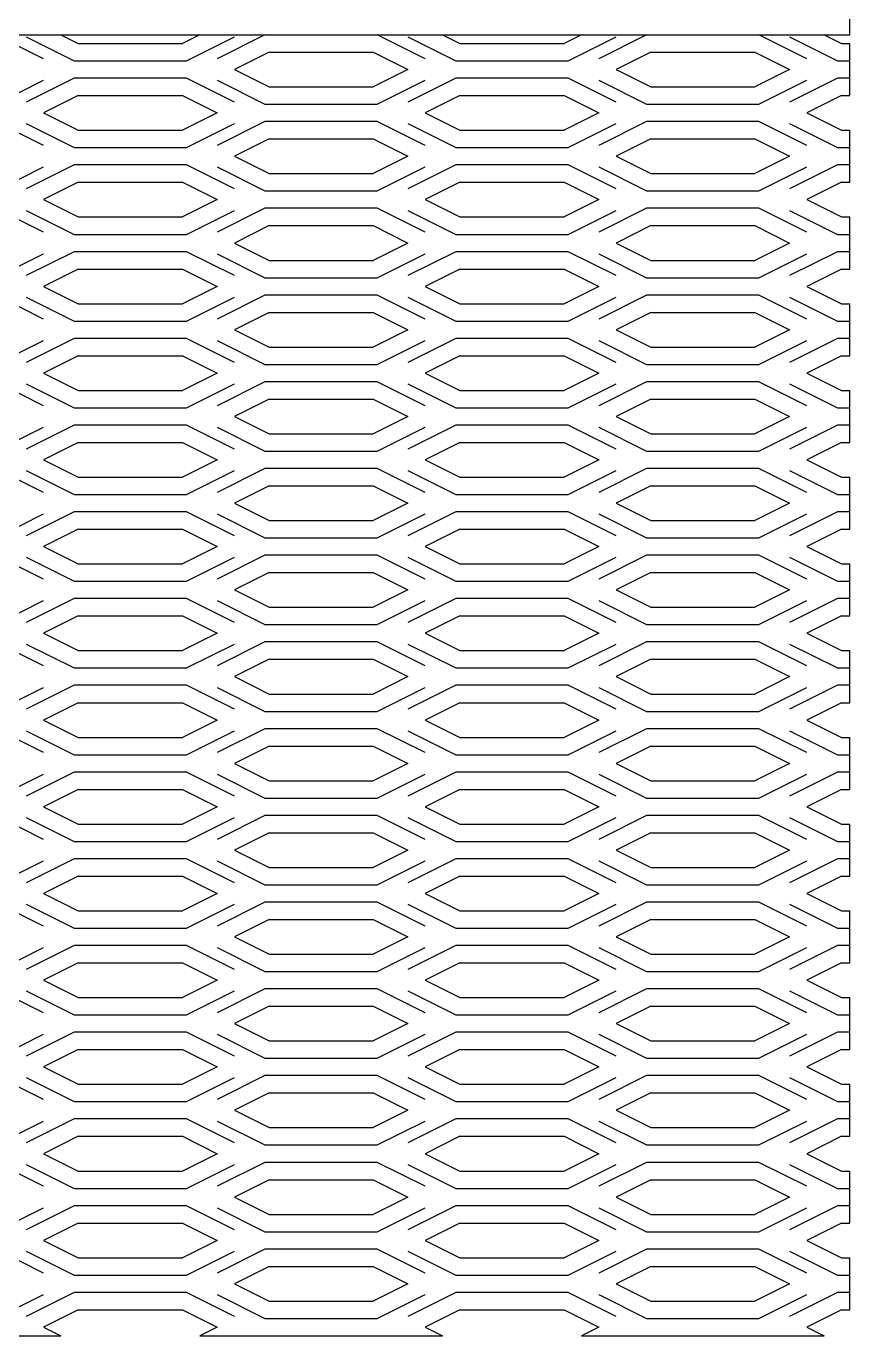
# Model space of a CAD drawing. Extents: x -52 to 52, y -59 to 59.
# Drawn here: x 5 to 52.5, y -59 to 16.5 of the extents above; entities that cross this region are included whole.
import ezdxf

# ---------------------------------------------------------------- set-up
doc = ezdxf.new("R2010")
doc.units = 0
doc.layers.get('0').update_dxf_attribs({"linetype": 'CONTINUOUS'})

msp = doc.modelspace()

# ---------------------------------------------------------------- linework, layer by layer
for p, q in [((52.473, 16.011), (52.473, 17.011)), ((6, 14.629), (3.236, 16.011)), ((3.236, 16.011), (7, 16.011)), ((5, 15.893), (7.764, 14.511)), ((7, 16.011), (8, 15.511)), ((7, 16.011), (15, 16.011)), ((15, 16.011), (14, 15.511)), ((14.236, 14.511), (17, 15.893)), ((15, 16.011), (18.764, 16.011)), ((18.764, 16.011), (16, 14.629)), ((18.764, 16.011), (25.236, 16.011)), ((28, 14.629), (25.236, 16.011)), ((25.236, 16.011), (29, 16.011)), ((27, 15.893), (29.764, 14.511)), ((29, 16.011), (30, 15.511)), ((29, 16.011), (37, 16.011)), ((37, 16.011), (36, 15.511)), ((36.236, 14.511), (39, 15.893)), ((37, 16.011), (40.764, 16.011)), ((40.764, 16.011), (38, 14.629)), ((40.764, 16.011), (47.236, 16.011)), ((50, 14.629), (47.236, 16.011)), ((47.236, 16.011), (51, 16.011)), ((49, 15.893), (51.764, 14.511)), ((51, 16.011), (52, 15.511)), ((51, 16.011), (52.473, 16.011)), ((8, 15.511), (14, 15.511)), ((30, 15.511), (36, 15.511)), ((52, 15.511), (52.473, 15.511)), ((52.473, 14.511), (52.473, 15.511)), ((7.764, 14.511), (14.236, 14.511)), ((19, 15.011), (17, 14.011)), ((19, 15.011), (25, 15.011)), ((25, 15.011), (27, 14.011)), ((29.764, 14.511), (36.236, 14.511)), ((41, 15.011), (39, 14.011)), ((41, 15.011), (47, 15.011)), ((47, 15.011), (49, 14.011)), ((51.764, 14.511), (52.473, 14.511)), ((52.473, 13.511), (52.473, 14.511)), ((17, 14.011), (19, 13.011)), ((27, 14.011), (25, 13.011)), ((39, 14.011), (41, 13.011)), ((49, 14.011), (47, 13.011)), ((3.236, 12.011), (6, 13.393)), ((7.764, 13.511), (5, 12.129)), ((14.236, 13.511), (7.764, 13.511)), ((17, 12.129), (14.236, 13.511)), ((16, 13.393), (18.764, 12.011)), ((19, 13.011), (25, 13.011)), ((25.236, 12.011), (28, 13.393)), ((29.764, 13.511), (27, 12.129)), ((36.236, 13.511), (29.764, 13.511)), ((39, 12.129), (36.236, 13.511)), ((38, 13.393), (40.764, 12.011)), ((41, 13.011), (47, 13.011)), ((47.236, 12.011), (50, 13.393)), ((51.764, 13.511), (49, 12.129)), ((52.473, 13.511), (51.764, 13.511)), ((52.473, 12.511), (52.473, 13.511)), ((8, 12.511), (6, 11.511)), ((8, 12.511), (14, 12.511)), ((14, 12.511), (16, 11.511)), ((30, 12.511), (28, 11.511)), ((30, 12.511), (36, 12.511)), ((36, 12.511), (38, 11.511)), ((52, 12.511), (50, 11.511)), ((52, 12.511), (52.473, 12.511)), ((6, 11.511), (8, 10.511)), ((16, 11.511), (14, 10.511)), ((18.764, 12.011), (25.236, 12.011)), ((28, 11.511), (30, 10.511)), ((38, 11.511), (36, 10.511)), ((40.764, 12.011), (47.236, 12.011)), ((50, 11.511), (52, 10.511)), ((6, 9.629), (3.236, 11.011)), ((5, 10.893), (7.764, 9.511)), ((14.236, 9.511), (17, 10.893)), ((18.764, 11.011), (16, 9.629)), ((25.236, 11.011), (18.764, 11.011)), ((28, 9.629), (25.236, 11.011)), ((27, 10.893), (29.764, 9.511)), ((36.236, 9.511), (39, 10.893)), ((40.764, 11.011), (38, 9.629)), ((47.236, 11.011), (40.764, 11.011)), ((50, 9.629), (47.236, 11.011)), ((49, 10.893), (51.764, 9.511)), ((8, 10.511), (14, 10.511)), ((19, 10.011), (17, 9.011)), ((19, 10.011), (25, 10.011)), ((25, 10.011), (27, 9.011)), ((30, 10.511), (36, 10.511)), ((41, 10.011), (39, 9.011)), ((41, 10.011), (47, 10.011)), ((47, 10.011), (49, 9.011)), ((52, 10.511), (52.473, 10.511)), ((52.473, 9.511), (52.473, 10.511)), ((7.764, 9.511), (14.236, 9.511)), ((29.764, 9.511), (36.236, 9.511)), ((51.764, 9.511), (52.473, 9.511)), ((52.473, 8.511), (52.473, 9.511)), ((3.236, 7.011), (6, 8.393)), ((7.764, 8.511), (5, 7.129)), ((14.236, 8.511), (7.764, 8.511)), ((17, 7.129), (14.236, 8.511)), ((16, 8.393), (18.764, 7.011)), ((17, 9.011), (19, 8.011)), ((27, 9.011), (25, 8.011)), ((25.236, 7.011), (28, 8.393)), ((29.764, 8.511), (27, 7.129)), ((36.236, 8.511), (29.764, 8.511)), ((39, 7.129), (36.236, 8.511)), ((38, 8.393), (40.764, 7.011)), ((39, 9.011), (41, 8.011)), ((49, 9.011), (47, 8.011)), ((47.236, 7.011), (50, 8.393)), ((51.764, 8.511), (49, 7.129)), ((52.473, 8.511), (51.764, 8.511)), ((52.473, 7.511), (52.473, 8.511)), ((19, 8.011), (25, 8.011)), ((41, 8.011), (47, 8.011)), ((8, 7.511), (6, 6.511)), ((8, 7.511), (14, 7.511)), ((14, 7.511), (16, 6.511)), ((18.764, 7.011), (25.236, 7.011)), ((30, 7.511), (28, 6.511)), ((30, 7.511), (36, 7.511)), ((36, 7.511), (38, 6.511)), ((40.764, 7.011), (47.236, 7.011)), ((52, 7.511), (50, 6.511)), ((52, 7.511), (52.473, 7.511)), ((6, 6.511), (8, 5.511)), ((16, 6.511), (14, 5.511)), ((28, 6.511), (30, 5.511)), ((38, 6.511), (36, 5.511)), ((50, 6.511), (52, 5.511)), ((6, 4.629), (3.236, 6.011)), ((5, 5.893), (7.764, 4.511)), ((8, 5.511), (14, 5.511)), ((14.236, 4.511), (17, 5.893)), ((18.764, 6.011), (16, 4.629)), ((25.236, 6.011), (18.764, 6.011)), ((28, 4.629), (25.236, 6.011)), ((27, 5.893), (29.764, 4.511)), ((30, 5.511), (36, 5.511)), ((36.236, 4.511), (39, 5.893)), ((40.764, 6.011), (38, 4.629)), ((47.236, 6.011), (40.764, 6.011)), ((50, 4.629), (47.236, 6.011)), ((49, 5.893), (51.764, 4.511)), ((52, 5.511), (52.473, 5.511)), ((52.473, 4.511), (52.473, 5.511)), ((19, 5.011), (17, 4.011)), ((19, 5.011), (25, 5.011)), ((25, 5.011), (27, 4.011)), ((41, 5.011), (39, 4.011)), ((41, 5.011), (47, 5.011)), ((47, 5.011), (49, 4.011)), ((7.764, 4.511), (14.236, 4.511)), ((17, 4.011), (19, 3.011)), ((27, 4.011), (25, 3.011)), ((29.764, 4.511), (36.236, 4.511)), ((39, 4.011), (41, 3.011)), ((49, 4.011), (47, 3.011)), ((51.764, 4.511), (52.473, 4.511)), ((52.473, 3.511), (52.473, 4.511)), ((3.236, 2.011), (6, 3.393)), ((7.764, 3.511), (5, 2.129)), ((14.236, 3.511), (7.764, 3.511)), ((17, 2.129), (14.236, 3.511)), ((16, 3.393), (18.764, 2.011)), ((25.236, 2.011), (28, 3.393)), ((29.764, 3.511), (27, 2.129)), ((36.236, 3.511), (29.764, 3.511)), ((39, 2.129), (36.236, 3.511)), ((38, 3.393), (40.764, 2.011)), ((47.236, 2.011), (50, 3.393)), ((51.764, 3.511), (49, 2.129)), ((52.473, 3.511), (51.764, 3.511)), ((52.473, 2.511), (52.473, 3.511)), ((8, 2.511), (6, 1.511)), ((8, 2.511), (14, 2.511)), ((14, 2.511), (16, 1.511)), ((19, 3.011), (25, 3.011)), ((30, 2.511), (28, 1.511)), ((30, 2.511), (36, 2.511)), ((36, 2.511), (38, 1.511)), ((41, 3.011), (47, 3.011)), ((52, 2.511), (50, 1.511)), ((52, 2.511), (52.473, 2.511)), ((6, 1.511), (8, 0.511)), ((16, 1.511), (14, 0.511)), ((18.764, 2.011), (25.236, 2.011)), ((28, 1.511), (30, 0.511)), ((38, 1.511), (36, 0.511)), ((40.764, 2.011), (47.236, 2.011)), ((50, 1.511), (52, 0.511)), ((6, -0.371), (3.236, 1.011)), ((5, 0.893), (7.764, -0.489)), ((14.236, -0.489), (17, 0.893)), ((18.764, 1.011), (16, -0.371)), ((25.236, 1.011), (18.764, 1.011)), ((28, -0.371), (25.236, 1.011)), ((27, 0.893), (29.764, -0.489)), ((36.236, -0.489), (39, 0.893)), ((40.764, 1.011), (38, -0.371)), ((47.236, 1.011), (40.764, 1.011)), ((50, -0.371), (47.236, 1.011)), ((49, 0.893), (51.764, -0.489)), ((8, 0.511), (14, 0.511)), ((19, 0.011), (17, -0.989)), ((19, 0.011), (25, 0.011)), ((25, 0.011), (27, -0.989)), ((30, 0.511), (36, 0.511)), ((41, 0.011), (39, -0.989)), ((41, 0.011), (47, 0.011)), ((47, 0.011), (49, -0.989)), ((52, 0.511), (52.473, 0.511)), ((52.473, -0.489), (52.473, 0.511)), ((7.764, -0.489), (14.236, -0.489)), ((29.764, -0.489), (36.236, -0.489)), ((51.764, -0.489), (52.473, -0.489)), ((52.473, -1.489), (52.473, -0.489)), ((7.764, -1.489), (5, -2.871)), ((14.236, -1.489), (7.764, -1.489)), ((17, -2.871), (14.236, -1.489)), ((17, -0.989), (19, -1.989)), ((27, -0.989), (25, -1.989)), ((29.764, -1.489), (27, -2.871)), ((36.236, -1.489), (29.764, -1.489)), ((39, -2.871), (36.236, -1.489)), ((39, -0.989), (41, -1.989)), ((49, -0.989), (47, -1.989)), ((51.764, -1.489), (49, -2.871)), ((52.473, -1.489), (51.764, -1.489)), ((52.473, -2.489), (52.473, -1.489)), ((3.236, -2.989), (6, -1.607)), ((16, -1.607), (18.764, -2.989)), ((19, -1.989), (25, -1.989)), ((25.236, -2.989), (28, -1.607)), ((38, -1.607), (40.764, -2.989)), ((41, -1.989), (47, -1.989)), ((47.236, -2.989), (50, -1.607)), ((8, -2.489), (6, -3.489)), ((8, -2.489), (14, -2.489)), ((14, -2.489), (16, -3.489)), ((18.764, -2.989), (25.236, -2.989)), ((30, -2.489), (28, -3.489)), ((30, -2.489), (36, -2.489)), ((36, -2.489), (38, -3.489)), ((40.764, -2.989), (47.236, -2.989)), ((52, -2.489), (50, -3.489)), ((52, -2.489), (52.473, -2.489)), ((6, -3.489), (8, -4.489)), ((16, -3.489), (14, -4.489)), ((28, -3.489), (30, -4.489)), ((38, -3.489), (36, -4.489)), ((50, -3.489), (52, -4.489)), ((6, -5.371), (3.236, -3.989)), ((5, -4.107), (7.764, -5.489)), ((8, -4.489), (14, -4.489)), ((14.236, -5.489), (17, -4.107)), ((18.764, -3.989), (16, -5.371)), ((25.236, -3.989), (18.764, -3.989)), ((28, -5.371), (25.236, -3.989)), ((27, -4.107), (29.764, -5.489)), ((30, -4.489), (36, -4.489)), ((36.236, -5.489), (39, -4.107)), ((40.764, -3.989), (38, -5.371)), ((47.236, -3.989), (40.764, -3.989)), ((50, -5.371), (47.236, -3.989)), ((49, -4.107), (51.764, -5.489)), ((52, -4.489), (52.473, -4.489)), ((52.473, -5.489), (52.473, -4.489)), ((19, -4.989), (17, -5.989)), ((19, -4.989), (25, -4.989)), ((25, -4.989), (27, -5.989)), ((41, -4.989), (39, -5.989)), ((41, -4.989), (47, -4.989)), ((47, -4.989), (49, -5.989)), ((7.764, -5.489), (14.236, -5.489)), ((17, -5.989), (19, -6.989)), ((27, -5.989), (25, -6.989)), ((29.764, -5.489), (36.236, -5.489)), ((39, -5.989), (41, -6.989)), ((49, -5.989), (47, -6.989)), ((51.764, -5.489), (52.473, -5.489)), ((52.473, -6.489), (52.473, -5.489)), ((3.236, -7.989), (6, -6.607)), ((7.764, -6.489), (5, -7.871)), ((14.236, -6.489), (7.764, -6.489)), ((17, -7.871), (14.236, -6.489)), ((16, -6.607), (18.764, -7.989)), ((25.236, -7.989), (28, -6.607)), ((29.764, -6.489), (27, -7.871)), ((36.236, -6.489), (29.764, -6.489)), ((39, -7.871), (36.236, -6.489)), ((38, -6.607), (40.764, -7.989)), ((47.236, -7.989), (50, -6.607)), ((51.764, -6.489), (49, -7.871)), ((52.473, -6.489), (51.764, -6.489)), ((52.473, -7.489), (52.473, -6.489)), ((8, -7.489), (6, -8.489)), ((8, -7.489), (14, -7.489)), ((14, -7.489), (16, -8.489)), ((19, -6.989), (25, -6.989)), ((30, -7.489), (28, -8.489)), ((30, -7.489), (36, -7.489)), ((36, -7.489), (38, -8.489)), ((41, -6.989), (47, -6.989)), ((52, -7.489), (50, -8.489)), ((52, -7.489), (52.473, -7.489)), ((18.764, -7.989), (25.236, -7.989)), ((40.764, -7.989), (47.236, -7.989)), ((6, -10.371), (3.236, -8.989)), ((6, -8.489), (8, -9.489)), ((16, -8.489), (14, -9.489)), ((18.764, -8.989), (16, -10.371)), ((25.236, -8.989), (18.764, -8.989)), ((28, -10.371), (25.236, -8.989)), ((28, -8.489), (30, -9.489)), ((38, -8.489), (36, -9.489)), ((40.764, -8.989), (38, -10.371)), ((47.236, -8.989), (40.764, -8.989)), ((50, -10.371), (47.236, -8.989)), ((50, -8.489), (52, -9.489)), ((5, -9.107), (7.764, -10.489)), ((8, -9.489), (14, -9.489)), ((14.236, -10.489), (17, -9.107)), ((27, -9.107), (29.764, -10.489)), ((30, -9.489), (36, -9.489)), ((36.236, -10.489), (39, -9.107)), ((49, -9.107), (51.764, -10.489)), ((52, -9.489), (52.473, -9.489)), ((52.473, -10.489), (52.473, -9.489)), ((7.764, -10.489), (14.236, -10.489)), ((19, -9.989), (17, -10.989)), ((19, -9.989), (25, -9.989)), ((25, -9.989), (27, -10.989)), ((29.764, -10.489), (36.236, -10.489)), ((41, -9.989), (39, -10.989)), ((41, -9.989), (47, -9.989)), ((47, -9.989), (49, -10.989)), ((51.764, -10.489), (52.473, -10.489)), ((52.473, -11.489), (52.473, -10.489)), ((17, -10.989), (19, -11.989)), ((27, -10.989), (25, -11.989)), ((39, -10.989), (41, -11.989)), ((49, -10.989), (47, -11.989)), ((3.236, -12.989), (6, -11.607)), ((7.764, -11.489), (5, -12.871)), ((14.236, -11.489), (7.764, -11.489)), ((17, -12.871), (14.236, -11.489)), ((16, -11.607), (18.764, -12.989)), ((19, -11.989), (25, -11.989)), ((25.236, -12.989), (28, -11.607)), ((29.764, -11.489), (27, -12.871)), ((36.236, -11.489), (29.764, -11.489)), ((39, -12.871), (36.236, -11.489)), ((38, -11.607), (40.764, -12.989)), ((41, -11.989), (47, -11.989)), ((47.236, -12.989), (50, -11.607)), ((51.764, -11.489), (49, -12.871)), ((52.473, -11.489), (51.764, -11.489)), ((52.473, -12.489), (52.473, -11.489)), ((8, -12.489), (6, -13.489)), ((8, -12.489), (14, -12.489)), ((14, -12.489), (16, -13.489)), ((30, -12.489), (28, -13.489)), ((30, -12.489), (36, -12.489)), ((36, -12.489), (38, -13.489)), ((52, -12.489), (50, -13.489)), ((52, -12.489), (52.473, -12.489)), ((6, -13.489), (8, -14.489)), ((16, -13.489), (14, -14.489)), ((18.764, -12.989), (25.236, -12.989)), ((28, -13.489), (30, -14.489)), ((38, -13.489), (36, -14.489)), ((40.764, -12.989), (47.236, -12.989)), ((50, -13.489), (52, -14.489)), ((6, -15.371), (3.236, -13.989)), ((5, -14.107), (7.764, -15.489)), ((14.236, -15.489), (17, -14.107)), ((18.764, -13.989), (16, -15.371)), ((25.236, -13.989), (18.764, -13.989)), ((28, -15.371), (25.236, -13.989)), ((27, -14.107), (29.764, -15.489)), ((36.236, -15.489), (39, -14.107)), ((40.764, -13.989), (38, -15.371)), ((47.236, -13.989), (40.764, -13.989)), ((50, -15.371), (47.236, -13.989)), ((49, -14.107), (51.764, -15.489)), ((8, -14.489), (14, -14.489)), ((19, -14.989), (17, -15.989)), ((19, -14.989), (25, -14.989)), ((25, -14.989), (27, -15.989)), ((30, -14.489), (36, -14.489)), ((41, -14.989), (39, -15.989)), ((41, -14.989), (47, -14.989)), ((47, -14.989), (49, -15.989)), ((52, -14.489), (52.473, -14.489)), ((52.473, -15.489), (52.473, -14.489)), ((7.764, -15.489), (14.236, -15.489)), ((29.764, -15.489), (36.236, -15.489)), ((51.764, -15.489), (52.473, -15.489)), ((52.473, -16.489), (52.473, -15.489)), ((3.236, -17.989), (6, -16.607)), ((7.764, -16.489), (5, -17.871)), ((14.236, -16.489), (7.764, -16.489)), ((17, -17.871), (14.236, -16.489)), ((16, -16.607), (18.764, -17.989)), ((17, -15.989), (19, -16.989)), ((27, -15.989), (25, -16.989)), ((25.236, -17.989), (28, -16.607)), ((29.764, -16.489), (27, -17.871)), ((36.236, -16.489), (29.764, -16.489)), ((39, -17.871), (36.236, -16.489)), ((38, -16.607), (40.764, -17.989)), ((39, -15.989), (41, -16.989)), ((49, -15.989), (47, -16.989)), ((47.236, -17.989), (50, -16.607)), ((51.764, -16.489), (49, -17.871)), ((52.473, -16.489), (51.764, -16.489)), ((52.473, -17.489), (52.473, -16.489)), ((19, -16.989), (25, -16.989)), ((41, -16.989), (47, -16.989)), ((8, -17.489), (6, -18.489)), ((8, -17.489), (14, -17.489)), ((14, -17.489), (16, -18.489)), ((18.764, -17.989), (25.236, -17.989)), ((30, -17.489), (28, -18.489)), ((30, -17.489), (36, -17.489)), ((36, -17.489), (38, -18.489)), ((40.764, -17.989), (47.236, -17.989)), ((52, -17.489), (50, -18.489)), ((52, -17.489), (52.473, -17.489)), ((6, -18.489), (8, -19.489)), ((16, -18.489), (14, -19.489)), ((28, -18.489), (30, -19.489)), ((38, -18.489), (36, -19.489)), ((50, -18.489), (52, -19.489)), ((6, -20.371), (3.236, -18.989)), ((5, -19.107), (7.764, -20.489)), ((8, -19.489), (14, -19.489)), ((14.236, -20.489), (17, -19.107)), ((18.764, -18.989), (16, -20.371)), ((25.236, -18.989), (18.764, -18.989)), ((28, -20.371), (25.236, -18.989)), ((27, -19.107), (29.764, -20.489)), ((30, -19.489), (36, -19.489)), ((36.236, -20.489), (39, -19.107)), ((40.764, -18.989), (38, -20.371)), ((47.236, -18.989), (40.764, -18.989)), ((50, -20.371), (47.236, -18.989)), ((49, -19.107), (51.764, -20.489)), ((52, -19.489), (52.473, -19.489)), ((52.473, -20.489), (52.473, -19.489)), ((19, -19.989), (17, -20.989)), ((19, -19.989), (25, -19.989)), ((25, -19.989), (27, -20.989)), ((41, -19.989), (39, -20.989)), ((41, -19.989), (47, -19.989)), ((47, -19.989), (49, -20.989)), ((7.764, -20.489), (14.236, -20.489)), ((17, -20.989), (19, -21.989)), ((27, -20.989), (25, -21.989)), ((29.764, -20.489), (36.236, -20.489)), ((39, -20.989), (41, -21.989)), ((49, -20.989), (47, -21.989)), ((51.764, -20.489), (52.473, -20.489)), ((52.473, -21.489), (52.473, -20.489)), ((3.236, -22.989), (6, -21.607)), ((7.764, -21.489), (5, -22.871)), ((14.236, -21.489), (7.764, -21.489)), ((17, -22.871), (14.236, -21.489)), ((16, -21.607), (18.764, -22.989)), ((25.236, -22.989), (28, -21.607)), ((29.764, -21.489), (27, -22.871)), ((36.236, -21.489), (29.764, -21.489)), ((39, -22.871), (36.236, -21.489)), ((38, -21.607), (40.764, -22.989)), ((47.236, -22.989), (50, -21.607)), ((51.764, -21.489), (49, -22.871)), ((52.473, -21.489), (51.764, -21.489)), ((52.473, -22.489), (52.473, -21.489)), ((8, -22.489), (6, -23.489)), ((8, -22.489), (14, -22.489)), ((14, -22.489), (16, -23.489)), ((19, -21.989), (25, -21.989)), ((30, -22.489), (28, -23.489)), ((30, -22.489), (36, -22.489)), ((36, -22.489), (38, -23.489)), ((41, -21.989), (47, -21.989)), ((52, -22.489), (50, -23.489)), ((52, -22.489), (52.473, -22.489)), ((18.764, -22.989), (25.236, -22.989)), ((40.764, -22.989), (47.236, -22.989)), ((6, -25.371), (3.236, -23.989)), ((5, -24.107), (7.764, -25.489)), ((6, -23.489), (8, -24.489)), ((16, -23.489), (14, -24.489)), ((14.236, -25.489), (17, -24.107)), ((18.764, -23.989), (16, -25.371)), ((25.236, -23.989), (18.764, -23.989)), ((28, -25.371), (25.236, -23.989)), ((27, -24.107), (29.764, -25.489)), ((28, -23.489), (30, -24.489)), ((38, -23.489), (36, -24.489)), ((36.236, -25.489), (39, -24.107)), ((40.764, -23.989), (38, -25.371)), ((47.236, -23.989), (40.764, -23.989)), ((50, -25.371), (47.236, -23.989)), ((49, -24.107), (51.764, -25.489)), ((50, -23.489), (52, -24.489)), ((8, -24.489), (14, -24.489)), ((30, -24.489), (36, -24.489)), ((52, -24.489), (52.473, -24.489)), ((52.473, -25.489), (52.473, -24.489)), ((7.764, -25.489), (14.236, -25.489)), ((19, -24.989), (17, -25.989)), ((19, -24.989), (25, -24.989)), ((25, -24.989), (27, -25.989)), ((29.764, -25.489), (36.236, -25.489)), ((41, -24.989), (39, -25.989)), ((41, -24.989), (47, -24.989)), ((47, -24.989), (49, -25.989)), ((51.764, -25.489), (52.473, -25.489)), ((52.473, -26.489), (52.473, -25.489)), ((17, -25.989), (19, -26.989)), ((27, -25.989), (25, -26.989)), ((39, -25.989), (41, -26.989)), ((49, -25.989), (47, -26.989)), ((3.236, -27.989), (6, -26.607)), ((7.764, -26.489), (5, -27.871)), ((14.236, -26.489), (7.764, -26.489)), ((17, -27.871), (14.236, -26.489)), ((16, -26.607), (18.764, -27.989)), ((19, -26.989), (25, -26.989)), ((25.236, -27.989), (28, -26.607)), ((29.764, -26.489), (27, -27.871)), ((36.236, -26.489), (29.764, -26.489)), ((39, -27.871), (36.236, -26.489)), ((38, -26.607), (40.764, -27.989)), ((41, -26.989), (47, -26.989)), ((47.236, -27.989), (50, -26.607)), ((51.764, -26.489), (49, -27.871)), ((52.473, -26.489), (51.764, -26.489)), ((52.473, -27.489), (52.473, -26.489)), ((8, -27.489), (6, -28.489)), ((8, -27.489), (14, -27.489)), ((14, -27.489), (16, -28.489)), ((30, -27.489), (28, -28.489)), ((30, -27.489), (36, -27.489)), ((36, -27.489), (38, -28.489)), ((52, -27.489), (50, -28.489)), ((52, -27.489), (52.473, -27.489)), ((6, -28.489), (8, -29.489)), ((16, -28.489), (14, -29.489)), ((18.764, -27.989), (25.236, -27.989)), ((28, -28.489), (30, -29.489)), ((38, -28.489), (36, -29.489)), ((40.764, -27.989), (47.236, -27.989)), ((50, -28.489), (52, -29.489)), ((6, -30.371), (3.236, -28.989)), ((5, -29.107), (7.764, -30.489)), ((14.236, -30.489), (17, -29.107)), ((18.764, -28.989), (16, -30.371)), ((25.236, -28.989), (18.764, -28.989)), ((28, -30.371), (25.236, -28.989)), ((27, -29.107), (29.764, -30.489)), ((36.236, -30.489), (39, -29.107)), ((40.764, -28.989), (38, -30.371)), ((47.236, -28.989), (40.764, -28.989)), ((50, -30.371), (47.236, -28.989)), ((49, -29.107), (51.764, -30.489)), ((8, -29.489), (14, -29.489)), ((19, -29.989), (17, -30.989)), ((19, -29.989), (25, -29.989)), ((25, -29.989), (27, -30.989)), ((30, -29.489), (36, -29.489)), ((41, -29.989), (39, -30.989)), ((41, -29.989), (47, -29.989)), ((47, -29.989), (49, -30.989)), ((52, -29.489), (52.473, -29.489)), ((52.473, -30.489), (52.473, -29.489)), ((7.764, -30.489), (14.236, -30.489)), ((29.764, -30.489), (36.236, -30.489)), ((51.764, -30.489), (52.473, -30.489)), ((52.473, -31.489), (52.473, -30.489)), ((3.236, -32.989), (6, -31.607)), ((7.764, -31.489), (5, -32.871)), ((14.236, -31.489), (7.764, -31.489)), ((17, -32.871), (14.236, -31.489)), ((16, -31.607), (18.764, -32.989)), ((17, -30.989), (19, -31.989)), ((27, -30.989), (25, -31.989)), ((25.236, -32.989), (28, -31.607)), ((29.764, -31.489), (27, -32.871)), ((36.236, -31.489), (29.764, -31.489)), ((39, -32.871), (36.236, -31.489)), ((38, -31.607), (40.764, -32.989)), ((39, -30.989), (41, -31.989)), ((49, -30.989), (47, -31.989)), ((47.236, -32.989), (50, -31.607)), ((51.764, -31.489), (49, -32.871)), ((52.473, -31.489), (51.764, -31.489)), ((52.473, -32.489), (52.473, -31.489)), ((19, -31.989), (25, -31.989)), ((41, -31.989), (47, -31.989)), ((8, -32.489), (6, -33.489)), ((8, -32.489), (14, -32.489)), ((14, -32.489), (16, -33.489)), ((18.764, -32.989), (25.236, -32.989)), ((30, -32.489), (28, -33.489)), ((30, -32.489), (36, -32.489)), ((36, -32.489), (38, -33.489)), ((40.764, -32.989), (47.236, -32.989)), ((52, -32.489), (50, -33.489)), ((52, -32.489), (52.473, -32.489)), ((6, -33.489), (8, -34.489)), ((16, -33.489), (14, -34.489)), ((28, -33.489), (30, -34.489)), ((38, -33.489), (36, -34.489)), ((50, -33.489), (52, -34.489)), ((6, -35.371), (3.236, -33.989)), ((5, -34.107), (7.764, -35.489)), ((8, -34.489), (14, -34.489)), ((14.236, -35.489), (17, -34.107)), ((18.764, -33.989), (16, -35.371)), ((25.236, -33.989), (18.764, -33.989)), ((28, -35.371), (25.236, -33.989)), ((27, -34.107), (29.764, -35.489)), ((30, -34.489), (36, -34.489)), ((36.236, -35.489), (39, -34.107)), ((40.764, -33.989), (38, -35.371)), ((47.236, -33.989), (40.764, -33.989)), ((50, -35.371), (47.236, -33.989)), ((49, -34.107), (51.764, -35.489)), ((52, -34.489), (52.473, -34.489)), ((52.473, -35.489), (52.473, -34.489)), ((19, -34.989), (17, -35.989)), ((19, -34.989), (25, -34.989)), ((25, -34.989), (27, -35.989)), ((41, -34.989), (39, -35.989)), ((41, -34.989), (47, -34.989)), ((47, -34.989), (49, -35.989)), ((7.764, -35.489), (14.236, -35.489)), ((17, -35.989), (19, -36.989)), ((27, -35.989), (25, -36.989)), ((29.764, -35.489), (36.236, -35.489)), ((39, -35.989), (41, -36.989)), ((49, -35.989), (47, -36.989)), ((51.764, -35.489), (52.473, -35.489)), ((52.473, -36.489), (52.473, -35.489)), ((3.236, -37.989), (6, -36.607)), ((7.764, -36.489), (5, -37.871)), ((14.236, -36.489), (7.764, -36.489)), ((17, -37.871), (14.236, -36.489)), ((16, -36.607), (18.764, -37.989)), ((19, -36.989), (25, -36.989)), ((25.236, -37.989), (28, -36.607)), ((29.764, -36.489), (27, -37.871)), ((36.236, -36.489), (29.764, -36.489)), ((39, -37.871), (36.236, -36.489)), ((38, -36.607), (40.764, -37.989)), ((41, -36.989), (47, -36.989)), ((47.236, -37.989), (50, -36.607)), ((51.764, -36.489), (49, -37.871)), ((52.473, -36.489), (51.764, -36.489)), ((52.473, -37.489), (52.473, -36.489)), ((8, -37.489), (6, -38.489)), ((8, -37.489), (14, -37.489)), ((14, -37.489), (16, -38.489)), ((30, -37.489), (28, -38.489)), ((30, -37.489), (36, -37.489)), ((36, -37.489), (38, -38.489)), ((52, -37.489), (50, -38.489)), ((52, -37.489), (52.473, -37.489)), ((6, -38.489), (8, -39.489)), ((16, -38.489), (14, -39.489)), ((18.764, -37.989), (25.236, -37.989)), ((28, -38.489), (30, -39.489)), ((38, -38.489), (36, -39.489)), ((40.764, -37.989), (47.236, -37.989)), ((50, -38.489), (52, -39.489)), ((6, -40.371), (3.236, -38.989)), ((5, -39.107), (7.764, -40.489)), ((14.236, -40.489), (17, -39.107)), ((18.764, -38.989), (16, -40.371)), ((25.236, -38.989), (18.764, -38.989)), ((28, -40.371), (25.236, -38.989)), ((27, -39.107), (29.764, -40.489)), ((36.236, -40.489), (39, -39.107)), ((40.764, -38.989), (38, -40.371)), ((47.236, -38.989), (40.764, -38.989)), ((50, -40.371), (47.236, -38.989)), ((49, -39.107), (51.764, -40.489)), ((8, -39.489), (14, -39.489)), ((19, -39.989), (17, -40.989)), ((19, -39.989), (25, -39.989)), ((25, -39.989), (27, -40.989)), ((30, -39.489), (36, -39.489)), ((41, -39.989), (39, -40.989)), ((41, -39.989), (47, -39.989)), ((47, -39.989), (49, -40.989)), ((52, -39.489), (52.473, -39.489)), ((52.473, -40.489), (52.473, -39.489)), ((7.764, -40.489), (14.236, -40.489)), ((29.764, -40.489), (36.236, -40.489)), ((51.764, -40.489), (52.473, -40.489)), ((52.473, -41.489), (52.473, -40.489)), ((7.764, -41.489), (5, -42.871)), ((14.236, -41.489), (7.764, -41.489)), ((17, -42.871), (14.236, -41.489)), ((17, -40.989), (19, -41.989)), ((27, -40.989), (25, -41.989)), ((29.764, -41.489), (27, -42.871)), ((36.236, -41.489), (29.764, -41.489)), ((39, -42.871), (36.236, -41.489)), ((39, -40.989), (41, -41.989)), ((49, -40.989), (47, -41.989)), ((51.764, -41.489), (49, -42.871)), ((52.473, -41.489), (51.764, -41.489)), ((52.473, -42.489), (52.473, -41.489)), ((3.236, -42.989), (6, -41.607)), ((16, -41.607), (18.764, -42.989)), ((19, -41.989), (25, -41.989)), ((25.236, -42.989), (28, -41.607)), ((38, -41.607), (40.764, -42.989)), ((41, -41.989), (47, -41.989)), ((47.236, -42.989), (50, -41.607)), ((8, -42.489), (6, -43.489)), ((8, -42.489), (14, -42.489)), ((14, -42.489), (16, -43.489)), ((18.764, -42.989), (25.236, -42.989)), ((30, -42.489), (28, -43.489)), ((30, -42.489), (36, -42.489)), ((36, -42.489), (38, -43.489)), ((40.764, -42.989), (47.236, -42.989)), ((52, -42.489), (50, -43.489)), ((52, -42.489), (52.473, -42.489)), ((6, -43.489), (8, -44.489)), ((16, -43.489), (14, -44.489)), ((28, -43.489), (30, -44.489)), ((38, -43.489), (36, -44.489)), ((50, -43.489), (52, -44.489)), ((6, -45.371), (3.236, -43.989)), ((5, -44.107), (7.764, -45.489)), ((8, -44.489), (14, -44.489)), ((14.236, -45.489), (17, -44.107)), ((18.764, -43.989), (16, -45.371)), ((25.236, -43.989), (18.764, -43.989)), ((28, -45.371), (25.236, -43.989)), ((27, -44.107), (29.764, -45.489)), ((30, -44.489), (36, -44.489)), ((36.236, -45.489), (39, -44.107)), ((40.764, -43.989), (38, -45.371)), ((47.236, -43.989), (40.764, -43.989)), ((50, -45.371), (47.236, -43.989)), ((49, -44.107), (51.764, -45.489)), ((52, -44.489), (52.473, -44.489)), ((52.473, -45.489), (52.473, -44.489)), ((19, -44.989), (17, -45.989)), ((19, -44.989), (25, -44.989)), ((25, -44.989), (27, -45.989)), ((41, -44.989), (39, -45.989)), ((41, -44.989), (47, -44.989)), ((47, -44.989), (49, -45.989)), ((7.764, -45.489), (14.236, -45.489)), ((17, -45.989), (19, -46.989)), ((27, -45.989), (25, -46.989)), ((29.764, -45.489), (36.236, -45.489)), ((39, -45.989), (41, -46.989)), ((49, -45.989), (47, -46.989)), ((51.764, -45.489), (52.473, -45.489)), ((52.473, -46.489), (52.473, -45.489)), ((3.236, -47.989), (6, -46.607)), ((7.764, -46.489), (5, -47.871)), ((14.236, -46.489), (7.764, -46.489)), ((17, -47.871), (14.236, -46.489)), ((16, -46.607), (18.764, -47.989)), ((25.236, -47.989), (28, -46.607)), ((29.764, -46.489), (27, -47.871)), ((36.236, -46.489), (29.764, -46.489)), ((39, -47.871), (36.236, -46.489)), ((38, -46.607), (40.764, -47.989)), ((47.236, -47.989), (50, -46.607)), ((51.764, -46.489), (49, -47.871)), ((52.473, -46.489), (51.764, -46.489)), ((52.473, -47.489), (52.473, -46.489)), ((8, -47.489), (6, -48.489)), ((8, -47.489), (14, -47.489)), ((14, -47.489), (16, -48.489)), ((19, -46.989), (25, -46.989)), ((30, -47.489), (28, -48.489)), ((30, -47.489), (36, -47.489)), ((36, -47.489), (38, -48.489)), ((41, -46.989), (47, -46.989)), ((52, -47.489), (50, -48.489)), ((52, -47.489), (52.473, -47.489)), ((18.764, -47.989), (25.236, -47.989)), ((40.764, -47.989), (47.236, -47.989)), ((6, -50.371), (3.236, -48.989)), ((6, -48.489), (8, -49.489)), ((16, -48.489), (14, -49.489)), ((18.764, -48.989), (16, -50.371)), ((25.236, -48.989), (18.764, -48.989)), ((28, -50.371), (25.236, -48.989)), ((28, -48.489), (30, -49.489)), ((38, -48.489), (36, -49.489)), ((40.764, -48.989), (38, -50.371)), ((47.236, -48.989), (40.764, -48.989)), ((50, -50.371), (47.236, -48.989)), ((50, -48.489), (52, -49.489)), ((5, -49.107), (7.764, -50.489)), ((8, -49.489), (14, -49.489)), ((14.236, -50.489), (17, -49.107)), ((27, -49.107), (29.764, -50.489)), ((30, -49.489), (36, -49.489)), ((36.236, -50.489), (39, -49.107)), ((49, -49.107), (51.764, -50.489)), ((52, -49.489), (52.473, -49.489)), ((52.473, -50.489), (52.473, -49.489)), ((7.764, -50.489), (14.236, -50.489)), ((19, -49.989), (17, -50.989)), ((19, -49.989), (25, -49.989)), ((25, -49.989), (27, -50.989)), ((29.764, -50.489), (36.236, -50.489)), ((41, -49.989), (39, -50.989)), ((41, -49.989), (47, -49.989)), ((47, -49.989), (49, -50.989)), ((51.764, -50.489), (52.473, -50.489)), ((52.473, -51.489), (52.473, -50.489)), ((17, -50.989), (19, -51.989)), ((27, -50.989), (25, -51.989)), ((39, -50.989), (41, -51.989)), ((49, -50.989), (47, -51.989)), ((3.236, -52.989), (6, -51.607)), ((7.764, -51.489), (5, -52.871)), ((14.236, -51.489), (7.764, -51.489)), ((17, -52.871), (14.236, -51.489)), ((16, -51.607), (18.764, -52.989)), ((19, -51.989), (25, -51.989)), ((25.236, -52.989), (28, -51.607)), ((29.764, -51.489), (27, -52.871)), ((36.236, -51.489), (29.764, -51.489)), ((39, -52.871), (36.236, -51.489)), ((38, -51.607), (40.764, -52.989)), ((41, -51.989), (47, -51.989)), ((47.236, -52.989), (50, -51.607)), ((51.764, -51.489), (49, -52.871)), ((52.473, -51.489), (51.764, -51.489)), ((52.473, -52.489), (52.473, -51.489)), ((8, -52.489), (6, -53.489)), ((8, -52.489), (14, -52.489)), ((14, -52.489), (16, -53.489)), ((30, -52.489), (28, -53.489)), ((30, -52.489), (36, -52.489)), ((36, -52.489), (38, -53.489)), ((52, -52.489), (50, -53.489)), ((52, -52.489), (52.473, -52.489)), ((6, -53.489), (8, -54.489)), ((16, -53.489), (14, -54.489)), ((18.764, -52.989), (25.236, -52.989)), ((28, -53.489), (30, -54.489)), ((38, -53.489), (36, -54.489)), ((40.764, -52.989), (47.236, -52.989)), ((50, -53.489), (52, -54.489)), ((6, -55.371), (3.236, -53.989)), ((5, -54.107), (7.764, -55.489)), ((14.236, -55.489), (17, -54.107)), ((18.764, -53.989), (16, -55.371)), ((25.236, -53.989), (18.764, -53.989)), ((28, -55.371), (25.236, -53.989)), ((27, -54.107), (29.764, -55.489)), ((36.236, -55.489), (39, -54.107)), ((40.764, -53.989), (38, -55.371)), ((47.236, -53.989), (40.764, -53.989)), ((50, -55.371), (47.236, -53.989)), ((49, -54.107), (51.764, -55.489)), ((8, -54.489), (14, -54.489)), ((19, -54.989), (17, -55.989)), ((19, -54.989), (25, -54.989)), ((25, -54.989), (27, -55.989)), ((30, -54.489), (36, -54.489)), ((41, -54.989), (39, -55.989)), ((41, -54.989), (47, -54.989)), ((47, -54.989), (49, -55.989)), ((52, -54.489), (52.473, -54.489)), ((52.473, -55.489), (52.473, -54.489)), ((7.764, -55.489), (14.236, -55.489)), ((29.764, -55.489), (36.236, -55.489)), ((51.764, -55.489), (52.473, -55.489)), ((52.473, -56.489), (52.473, -55.489)), ((3.236, -57.989), (6, -56.607)), ((7.764, -56.489), (5, -57.871)), ((14.236, -56.489), (7.764, -56.489)), ((17, -57.871), (14.236, -56.489)), ((16, -56.607), (18.764, -57.989)), ((17, -55.989), (19, -56.989)), ((27, -55.989), (25, -56.989)), ((25.236, -57.989), (28, -56.607)), ((29.764, -56.489), (27, -57.871)), ((36.236, -56.489), (29.764, -56.489)), ((39, -57.871), (36.236, -56.489)), ((38, -56.607), (40.764, -57.989)), ((39, -55.989), (41, -56.989)), ((49, -55.989), (47, -56.989)), ((47.236, -57.989), (50, -56.607)), ((51.764, -56.489), (49, -57.871)), ((52.473, -56.489), (51.764, -56.489)), ((52.473, -57.489), (52.473, -56.489)), ((19, -56.989), (25, -56.989)), ((41, -56.989), (47, -56.989)), ((8, -57.489), (6, -58.489)), ((8, -57.489), (14, -57.489)), ((14, -57.489), (16, -58.489)), ((18.764, -57.989), (25.236, -57.989)), ((30, -57.489), (28, -58.489)), ((30, -57.489), (36, -57.489)), ((36, -57.489), (38, -58.489)), ((40.764, -57.989), (47.236, -57.989)), ((52, -57.489), (50, -58.489)), ((52, -57.489), (52.473, -57.489)), ((6, -58.489), (7, -58.989)), ((16, -58.489), (15, -58.989)), ((28, -58.489), (29, -58.989)), ((38, -58.489), (37, -58.989)), ((50, -58.489), (51, -58.989)), ((-7, -58.989), (7, -58.989)), ((15, -58.989), (29, -58.989)), ((37, -58.989), (51, -58.989))]:
    msp.add_line(p, q)

doc.saveas('drawing.dxf')
